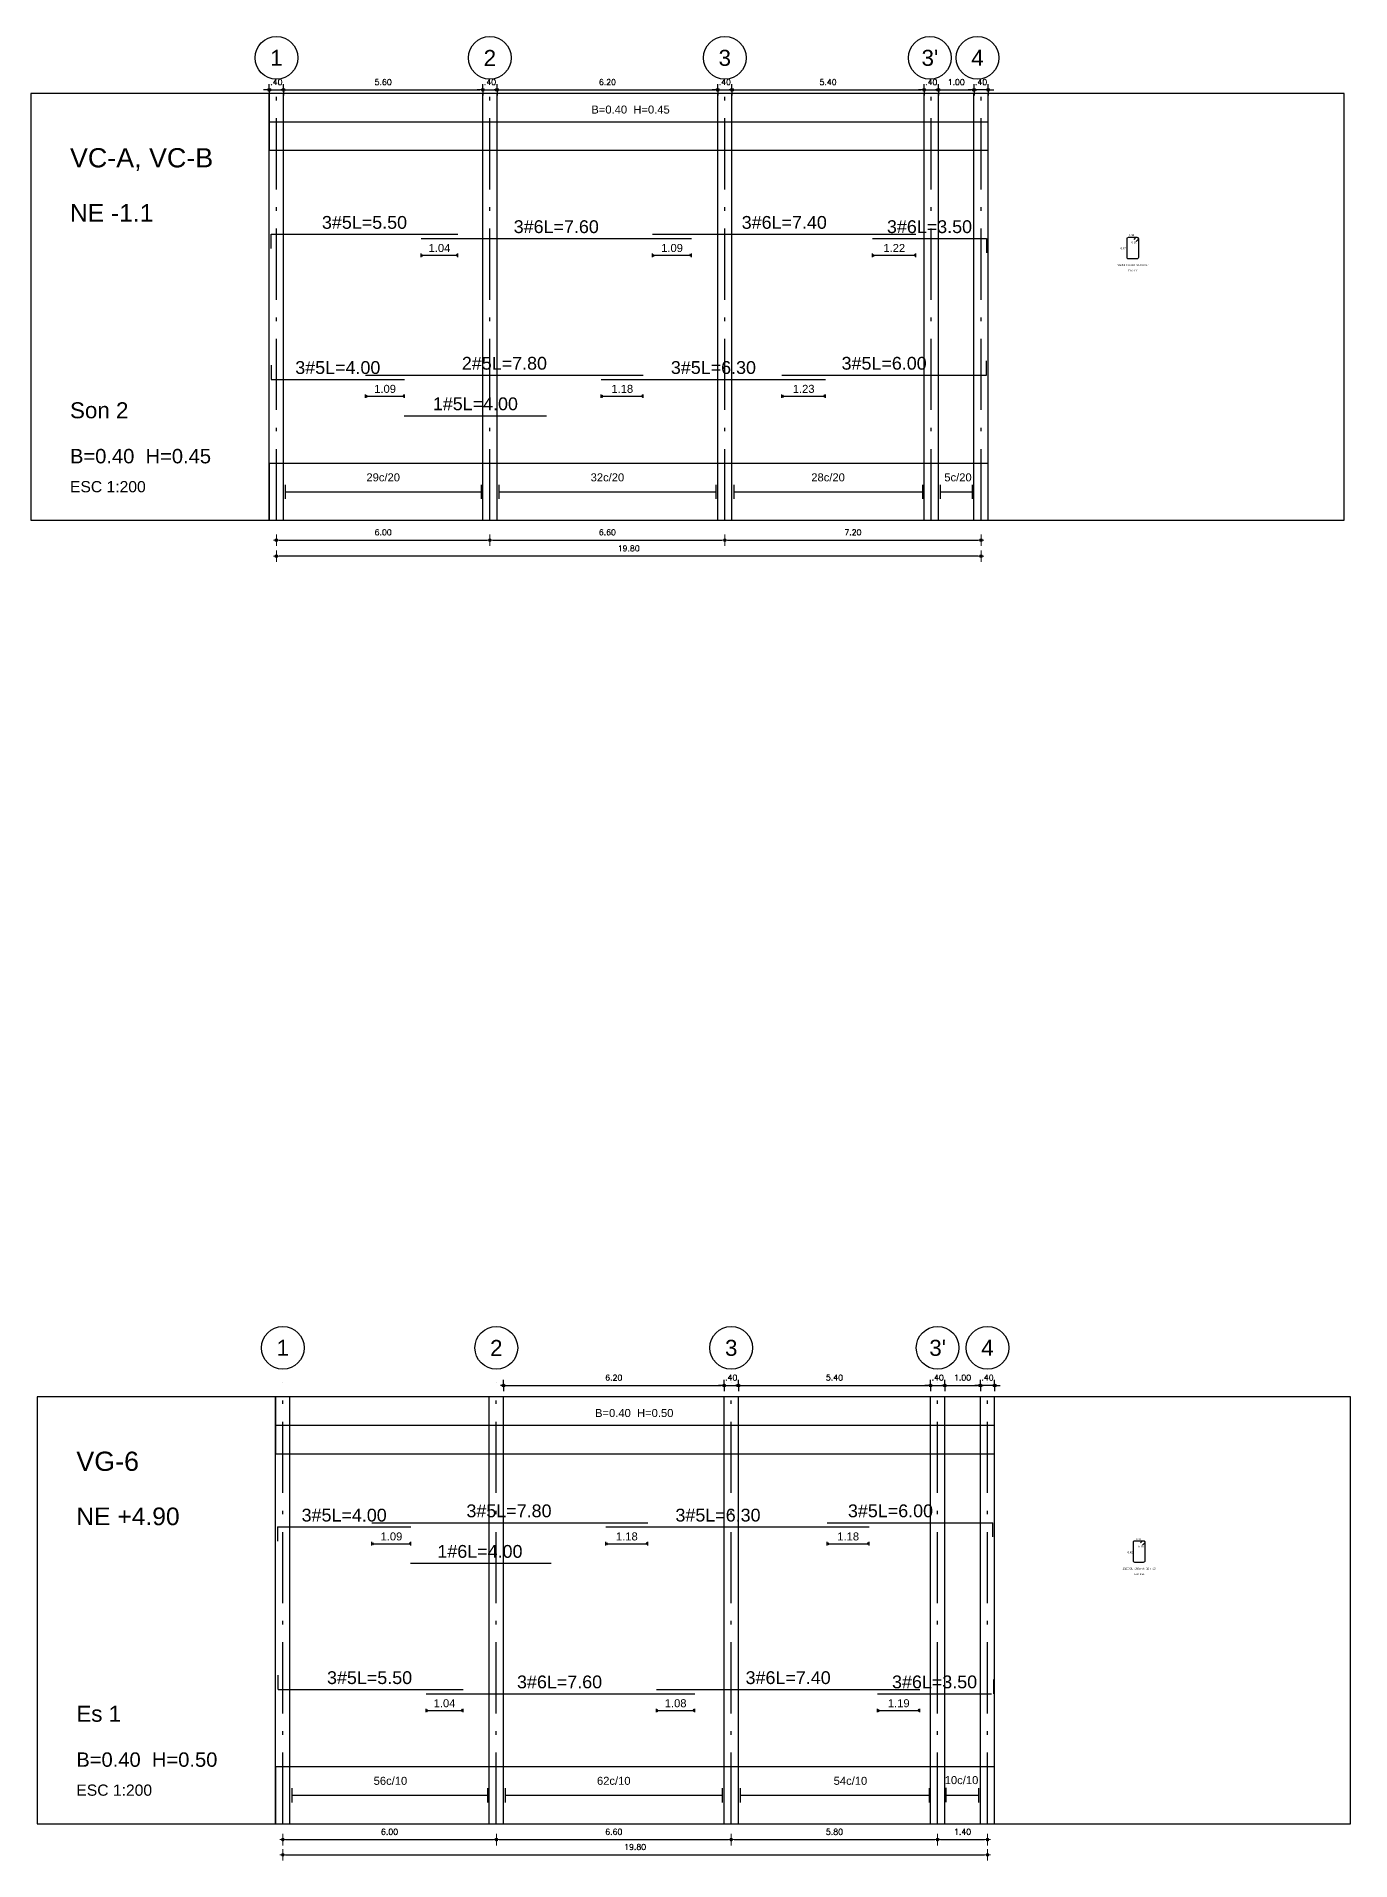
# Model space of a CAD drawing. Header units: feet. Extents: x -398 to 164, y -304 to 319.
# Drawn here: x -372.7 to -335.8, y -252.1 to -200.9 of the extents above; entities that cross this region are included whole.
import ezdxf
from ezdxf.enums import TextEntityAlignment as Align

# ---------------------------------------------------------------- set-up
doc = ezdxf.new("R2010")
doc.units = ezdxf.units.FT
doc.header["$MEASUREMENT"] = 0
doc.linetypes.add('EJES', pattern=[3, 2, -0.5, 0, -0.5])
doc.layers.get('DEFPOINTS').update_dxf_attribs({"lineweight": 0})
for name, color, linetype in [('ACERO', 6, 'Continuous'), ('AXI', 7, 'Continuous'), ('CAJA-EXT', 7, 'Continuous'), ('CAJA-GEN', 4, 'Continuous'), ('Col', 7, 'Continuous'), ('DEF-REF', 7, 'Continuous'), ('DIM', 7, 'Continuous'), ('DIM-COL', 7, 'Continuous'), ('EJES', 9, 'EJES'), ('ESTR', 7, 'Continuous'), ('Estri', 7, 'Continuous'), ('NIVEL', 7, 'Continuous'), ('NOM-DESP', 7, 'Continuous'), ('TEXTO', 7, 'Continuous'), ('TX-EJES', 7, 'Continuous'), ('TX-V', 3, 'Continuous')]:
    doc.layers.add(name, color=color, linetype=linetype)
doc.styles.add('D100N', font='romans.shx', dxfattribs={"height": 0.16})
doc.styles.get("Standard").update_dxf_attribs({"font": 'arial.ttf'})
doc.dimstyles.new('D100', dxfattribs={"dimtxt": 0.15, "dimasz": 0.08, "dimexe": 0, "dimexo": 0, "dimgap": 0.14, "dimtad": 1, "dimzin": 4, "dimdsep": 46, "dimtxsty": 'D100N', "dimblk1": 'DIMBLK', "dimblk2": 'DIMBLK', "dimsah": 1, "dimcen": 0.09, "dimse1": 1, "dimse2": 1, "dimclrd": 9, "dimclre": 256, "dimclrt": 256, "dimadec": 0, "dimazin": 0, "dimtfac": 6, "dimtix": 1, "dimtmove": 2, "dimatfit": 3, "dimfxl": 1, "dimtvp": 0.466667, "dimtolj": 1, "dimtzin": 4, "dimarcsym": 0})

# ---------------------------------------------------------------- blocks, each defined once
blk = doc.blocks.new('DIMBLK')
for q in [(0, 2), (0, -2), (-1, 0), (1, 0)]:
    blk.add_line((0, 0), q)
blk.add_circle((0, 0), 0.5)
blk = doc.blocks.new('*D235')
at = {"layer": 'DEFPOINTS', "color": 9, "lineweight": -2, "transparency": 16777216}
blk.add_line((-365.852, -215.03), (-360.014, -215.03), dxfattribs=at)
at = {"layer": 'DEFPOINTS', "color": 0, "transparency": 16777216}
for p in [(-365.932, -214.47), (-359.934, -214.47), (-359.934, -215.03)]:
    blk.add_point(p, dxfattribs=at)
at = {"layer": 'DEFPOINTS', "color": 9, "lineweight": -2, "transparency": 16777216, "xscale": 0.08, "yscale": 0.08, "zscale": 0.08, "rotation": 180}
blk.add_blockref('DIMBLK', (-365.932, -215.03), dxfattribs=at)
at = {"layer": 'DEFPOINTS', "color": 9, "lineweight": -2, "transparency": 16777216, "xscale": 0.08, "yscale": 0.08, "zscale": 0.08}
blk.add_blockref('DIMBLK', (-359.934, -215.03), dxfattribs=at)
at = {"layer": 'DEFPOINTS', "transparency": 16777216, "insert": (-362.933, -214.81), "char_height": 0.16, "attachment_point": 5, "style": 'D100N'}
blk.add_mtext('\\A1;6.00', dxfattribs=at)
blk = doc.blocks.new('*D237')
at = {"layer": 'DEFPOINTS', "color": 9, "lineweight": -2, "transparency": 16777216}
blk.add_line((-359.854, -215.03), (-353.414, -215.03), dxfattribs=at)
at = {"layer": 'DEFPOINTS', "color": 0, "transparency": 16777216}
for p in [(-359.934, -214.47), (-353.334, -214.47), (-353.334, -215.03)]:
    blk.add_point(p, dxfattribs=at)
at = {"layer": 'DEFPOINTS', "color": 9, "lineweight": -2, "transparency": 16777216, "xscale": 0.08, "yscale": 0.08, "zscale": 0.08, "rotation": 180}
blk.add_blockref('DIMBLK', (-359.934, -215.03), dxfattribs=at)
at = {"layer": 'DEFPOINTS', "color": 9, "lineweight": -2, "transparency": 16777216, "xscale": 0.08, "yscale": 0.08, "zscale": 0.08}
blk.add_blockref('DIMBLK', (-353.334, -215.03), dxfattribs=at)
at = {"layer": 'DEFPOINTS', "transparency": 16777216, "insert": (-356.634, -214.81), "char_height": 0.16, "attachment_point": 5, "style": 'D100N'}
blk.add_mtext('\\A1;6.60', dxfattribs=at)
blk = doc.blocks.new('*D238')
at = {"layer": 'DEFPOINTS', "color": 9, "lineweight": -2, "transparency": 16777216}
blk.add_line((-353.254, -215.03), (-346.214, -215.03), dxfattribs=at)
at = {"layer": 'DEFPOINTS', "color": 0, "transparency": 16777216}
for p in [(-353.334, -214.47), (-346.134, -214.47), (-346.134, -215.03)]:
    blk.add_point(p, dxfattribs=at)
at = {"layer": 'DEFPOINTS', "color": 9, "lineweight": -2, "transparency": 16777216, "xscale": 0.08, "yscale": 0.08, "zscale": 0.08, "rotation": 180}
blk.add_blockref('DIMBLK', (-353.334, -215.03), dxfattribs=at)
at = {"layer": 'DEFPOINTS', "color": 9, "lineweight": -2, "transparency": 16777216, "xscale": 0.08, "yscale": 0.08, "zscale": 0.08}
blk.add_blockref('DIMBLK', (-346.134, -215.03), dxfattribs=at)
at = {"layer": 'DEFPOINTS', "transparency": 16777216, "insert": (-349.734, -214.81), "char_height": 0.16, "attachment_point": 5, "style": 'D100N'}
blk.add_mtext('\\A1;7.20', dxfattribs=at)
blk = doc.blocks.new('*D239')
at = {"layer": 'DEFPOINTS', "color": 9, "lineweight": -2, "transparency": 16777216}
blk.add_line((-346.214, -215.482), (-365.852, -215.482), dxfattribs=at)
at = {"layer": 'DEFPOINTS', "color": 0, "transparency": 16777216}
for p in [(-365.932, -214.47), (-346.134, -214.47), (-365.932, -215.482)]:
    blk.add_point(p, dxfattribs=at)
at = {"layer": 'DEFPOINTS', "color": 9, "lineweight": -2, "transparency": 16777216, "xscale": 0.08, "yscale": 0.08, "zscale": 0.08, "rotation": 180}
blk.add_blockref('DIMBLK', (-365.932, -215.482), dxfattribs=at)
at = {"layer": 'DEFPOINTS', "color": 9, "lineweight": -2, "transparency": 16777216, "xscale": 0.08, "yscale": 0.08, "zscale": 0.08}
blk.add_blockref('DIMBLK', (-346.134, -215.482), dxfattribs=at)
at = {"layer": 'DEFPOINTS', "transparency": 16777216, "insert": (-356.033, -215.262), "char_height": 0.16, "attachment_point": 5, "style": 'D100N'}
blk.add_mtext('\\A1;19.80', dxfattribs=at)
blk = doc.blocks.new('*D241')
at = {"layer": 'DEFPOINTS', "color": 9, "lineweight": -2, "transparency": 16777216}
blk.add_line((-365.673, -251.562), (-359.833, -251.562), dxfattribs=at)
at = {"layer": 'DEFPOINTS', "color": 0, "transparency": 16777216}
for p in [(-365.753, -251.114), (-359.753, -251.114), (-359.753, -251.562)]:
    blk.add_point(p, dxfattribs=at)
at = {"layer": 'DEFPOINTS', "color": 9, "lineweight": -2, "transparency": 16777216, "xscale": 0.08, "yscale": 0.08, "zscale": 0.08, "rotation": 180}
blk.add_blockref('DIMBLK', (-365.753, -251.562), dxfattribs=at)
at = {"layer": 'DEFPOINTS', "color": 9, "lineweight": -2, "transparency": 16777216, "xscale": 0.08, "yscale": 0.08, "zscale": 0.08}
blk.add_blockref('DIMBLK', (-359.753, -251.562), dxfattribs=at)
at = {"layer": 'DEFPOINTS', "transparency": 16777216, "insert": (-362.753, -251.342), "char_height": 0.16, "attachment_point": 5, "style": 'D100N'}
blk.add_mtext('\\A1;6.00', dxfattribs=at)
blk = doc.blocks.new('*D242')
at = {"layer": 'DEFPOINTS', "color": 9, "lineweight": -2, "transparency": 16777216}
blk.add_line((-359.673, -251.562), (-353.233, -251.562), dxfattribs=at)
at = {"layer": 'DEFPOINTS', "color": 0, "transparency": 16777216}
for p in [(-359.753, -251.114), (-353.153, -251.114), (-353.153, -251.562)]:
    blk.add_point(p, dxfattribs=at)
at = {"layer": 'DEFPOINTS', "color": 9, "lineweight": -2, "transparency": 16777216, "xscale": 0.08, "yscale": 0.08, "zscale": 0.08, "rotation": 180}
blk.add_blockref('DIMBLK', (-359.753, -251.562), dxfattribs=at)
at = {"layer": 'DEFPOINTS', "color": 9, "lineweight": -2, "transparency": 16777216, "xscale": 0.08, "yscale": 0.08, "zscale": 0.08}
blk.add_blockref('DIMBLK', (-353.153, -251.562), dxfattribs=at)
at = {"layer": 'DEFPOINTS', "transparency": 16777216, "insert": (-356.453, -251.342), "char_height": 0.16, "attachment_point": 5, "style": 'D100N'}
blk.add_mtext('\\A1;6.60', dxfattribs=at)
blk = doc.blocks.new('*D243')
at = {"layer": 'DEFPOINTS', "color": 9, "lineweight": -2, "transparency": 16777216}
blk.add_line((-353.073, -251.562), (-347.433, -251.562), dxfattribs=at)
at = {"layer": 'DEFPOINTS', "color": 0, "transparency": 16777216}
for p in [(-353.153, -251.114), (-347.353, -251.114), (-347.353, -251.562)]:
    blk.add_point(p, dxfattribs=at)
at = {"layer": 'DEFPOINTS', "color": 9, "lineweight": -2, "transparency": 16777216, "xscale": 0.08, "yscale": 0.08, "zscale": 0.08, "rotation": 180}
blk.add_blockref('DIMBLK', (-353.153, -251.562), dxfattribs=at)
at = {"layer": 'DEFPOINTS', "color": 9, "lineweight": -2, "transparency": 16777216, "xscale": 0.08, "yscale": 0.08, "zscale": 0.08}
blk.add_blockref('DIMBLK', (-347.353, -251.562), dxfattribs=at)
at = {"layer": 'DEFPOINTS', "transparency": 16777216, "insert": (-350.253, -251.342), "char_height": 0.16, "attachment_point": 5, "style": 'D100N'}
blk.add_mtext('\\A1;5.80', dxfattribs=at)
blk = doc.blocks.new('*D244')
at = {"layer": 'DEFPOINTS', "color": 9, "lineweight": -2, "transparency": 16777216}
blk.add_line((-347.273, -251.562), (-346.033, -251.562), dxfattribs=at)
at = {"layer": 'DEFPOINTS', "color": 0, "transparency": 16777216}
for p in [(-347.353, -251.114), (-345.953, -251.114), (-345.953, -251.562)]:
    blk.add_point(p, dxfattribs=at)
at = {"layer": 'DEFPOINTS', "color": 9, "lineweight": -2, "transparency": 16777216, "xscale": 0.08, "yscale": 0.08, "zscale": 0.08, "rotation": 180}
blk.add_blockref('DIMBLK', (-347.353, -251.562), dxfattribs=at)
at = {"layer": 'DEFPOINTS', "color": 9, "lineweight": -2, "transparency": 16777216, "xscale": 0.08, "yscale": 0.08, "zscale": 0.08}
blk.add_blockref('DIMBLK', (-345.953, -251.562), dxfattribs=at)
at = {"layer": 'DEFPOINTS', "transparency": 16777216, "insert": (-346.653, -251.342), "char_height": 0.16, "attachment_point": 5, "style": 'D100N'}
blk.add_mtext('\\A1;1.40', dxfattribs=at)
blk = doc.blocks.new('*D249')
at = {"layer": 'DEFPOINTS', "color": 9, "lineweight": -2, "transparency": 16777216}
blk.add_line((-365.673, -251.988), (-346.033, -251.988), dxfattribs=at)
at = {"layer": 'DEFPOINTS', "color": 0, "transparency": 16777216}
for p in [(-365.753, -251.114), (-345.953, -251.114), (-345.953, -251.988)]:
    blk.add_point(p, dxfattribs=at)
at = {"layer": 'DEFPOINTS', "color": 9, "lineweight": -2, "transparency": 16777216, "xscale": 0.08, "yscale": 0.08, "zscale": 0.08, "rotation": 180}
blk.add_blockref('DIMBLK', (-365.753, -251.988), dxfattribs=at)
at = {"layer": 'DEFPOINTS', "color": 9, "lineweight": -2, "transparency": 16777216, "xscale": 0.08, "yscale": 0.08, "zscale": 0.08}
blk.add_blockref('DIMBLK', (-345.953, -251.988), dxfattribs=at)
at = {"layer": 'DEFPOINTS', "transparency": 16777216, "insert": (-355.853, -251.768), "char_height": 0.16, "attachment_point": 5, "style": 'D100N'}
blk.add_mtext('\\A1;19.80', dxfattribs=at)
blk = doc.blocks.new('*D272')
at = {"layer": 'DEFPOINTS', "color": 0, "transparency": 16777216}
for p in [(-346.332, -202.374), (-346.332, -202.47), (-345.932, -202.47)]:
    blk.add_point(p, dxfattribs=at)
at = {"layer": 'DIM', "color": 9, "lineweight": -2, "transparency": 16777216}
for p, q in [((-346.412, -202.374), (-346.492, -202.374)), ((-345.932, -202.374), (-346.332, -202.374)), ((-345.852, -202.374), (-345.772, -202.374))]:
    blk.add_line(p, q, dxfattribs=at)
at = {"layer": 'DIM', "color": 9, "lineweight": -2, "transparency": 16777216, "xscale": 0.08, "yscale": 0.08, "zscale": 0.08}
blk.add_blockref('DIMBLK', (-346.332, -202.374), dxfattribs=at)
at = {"layer": 'DIM', "color": 9, "lineweight": -2, "transparency": 16777216, "xscale": 0.08, "yscale": 0.08, "zscale": 0.08, "rotation": 180}
blk.add_blockref('DIMBLK', (-345.932, -202.374), dxfattribs=at)
at = {"layer": 'DIM', "transparency": 16777216, "insert": (-346.132, -202.154), "char_height": 0.16, "attachment_point": 5, "style": 'D100N'}
blk.add_mtext('\\A1;.40', dxfattribs=at)
blk = doc.blocks.new('*D273')
at = {"layer": 'DEFPOINTS', "color": 0, "transparency": 16777216}
for p in [(-347.332, -202.47), (-346.332, -202.374), (-346.332, -202.47)]:
    blk.add_point(p, dxfattribs=at)
at = {"layer": 'DIM', "color": 9, "lineweight": -2, "transparency": 16777216}
blk.add_line((-347.252, -202.374), (-346.412, -202.374), dxfattribs=at)
at = {"layer": 'DIM', "color": 9, "lineweight": -2, "transparency": 16777216, "xscale": 0.08, "yscale": 0.08, "zscale": 0.08, "rotation": 180}
blk.add_blockref('DIMBLK', (-347.332, -202.374), dxfattribs=at)
at = {"layer": 'DIM', "color": 9, "lineweight": -2, "transparency": 16777216, "xscale": 0.08, "yscale": 0.08, "zscale": 0.08}
blk.add_blockref('DIMBLK', (-346.332, -202.374), dxfattribs=at)
at = {"layer": 'DIM', "transparency": 16777216, "insert": (-346.832, -202.154), "char_height": 0.16, "attachment_point": 5, "style": 'D100N'}
blk.add_mtext('\\A1;1.00', dxfattribs=at)
blk = doc.blocks.new('*D274')
at = {"layer": 'DEFPOINTS', "color": 0, "transparency": 16777216}
for p in [(-347.732, -202.47), (-347.332, -202.374), (-347.332, -202.47)]:
    blk.add_point(p, dxfattribs=at)
at = {"layer": 'DIM', "color": 9, "lineweight": -2, "transparency": 16777216}
for p, q in [((-347.812, -202.374), (-347.892, -202.374)), ((-347.732, -202.374), (-347.332, -202.374)), ((-347.252, -202.374), (-347.172, -202.374))]:
    blk.add_line(p, q, dxfattribs=at)
at = {"layer": 'DIM', "color": 9, "lineweight": -2, "transparency": 16777216, "xscale": 0.08, "yscale": 0.08, "zscale": 0.08}
blk.add_blockref('DIMBLK', (-347.732, -202.374), dxfattribs=at)
at = {"layer": 'DIM', "color": 9, "lineweight": -2, "transparency": 16777216, "xscale": 0.08, "yscale": 0.08, "zscale": 0.08, "rotation": 180}
blk.add_blockref('DIMBLK', (-347.332, -202.374), dxfattribs=at)
at = {"layer": 'DIM', "transparency": 16777216, "insert": (-347.532, -202.154), "char_height": 0.16, "attachment_point": 5, "style": 'D100N'}
blk.add_mtext('\\A1;.40', dxfattribs=at)
blk = doc.blocks.new('*D275')
at = {"layer": 'DEFPOINTS', "color": 0, "transparency": 16777216}
for p in [(-353.132, -202.47), (-347.732, -202.374), (-347.732, -202.47)]:
    blk.add_point(p, dxfattribs=at)
at = {"layer": 'DIM', "color": 9, "lineweight": -2, "transparency": 16777216}
blk.add_line((-353.052, -202.374), (-347.812, -202.374), dxfattribs=at)
at = {"layer": 'DIM', "color": 9, "lineweight": -2, "transparency": 16777216, "xscale": 0.08, "yscale": 0.08, "zscale": 0.08, "rotation": 180}
blk.add_blockref('DIMBLK', (-353.132, -202.374), dxfattribs=at)
at = {"layer": 'DIM', "color": 9, "lineweight": -2, "transparency": 16777216, "xscale": 0.08, "yscale": 0.08, "zscale": 0.08}
blk.add_blockref('DIMBLK', (-347.732, -202.374), dxfattribs=at)
at = {"layer": 'DIM', "transparency": 16777216, "insert": (-350.432, -202.154), "char_height": 0.16, "attachment_point": 5, "style": 'D100N'}
blk.add_mtext('\\A1;5.40', dxfattribs=at)
blk = doc.blocks.new('*D276')
at = {"layer": 'DEFPOINTS', "color": 0, "transparency": 16777216}
for p in [(-353.532, -202.47), (-353.132, -202.374), (-353.132, -202.47)]:
    blk.add_point(p, dxfattribs=at)
at = {"layer": 'DIM', "color": 9, "lineweight": -2, "transparency": 16777216}
for p, q in [((-353.612, -202.374), (-353.692, -202.374)), ((-353.532, -202.374), (-353.132, -202.374)), ((-353.052, -202.374), (-352.972, -202.374))]:
    blk.add_line(p, q, dxfattribs=at)
at = {"layer": 'DIM', "color": 9, "lineweight": -2, "transparency": 16777216, "xscale": 0.08, "yscale": 0.08, "zscale": 0.08}
blk.add_blockref('DIMBLK', (-353.532, -202.374), dxfattribs=at)
at = {"layer": 'DIM', "color": 9, "lineweight": -2, "transparency": 16777216, "xscale": 0.08, "yscale": 0.08, "zscale": 0.08, "rotation": 180}
blk.add_blockref('DIMBLK', (-353.132, -202.374), dxfattribs=at)
at = {"layer": 'DIM', "transparency": 16777216, "insert": (-353.332, -202.154), "char_height": 0.16, "attachment_point": 5, "style": 'D100N'}
blk.add_mtext('\\A1;.40', dxfattribs=at)
blk = doc.blocks.new('*D277')
at = {"layer": 'DEFPOINTS', "color": 0, "transparency": 16777216}
for p in [(-359.732, -202.47), (-353.532, -202.374), (-353.532, -202.47)]:
    blk.add_point(p, dxfattribs=at)
at = {"layer": 'DIM', "color": 9, "lineweight": -2, "transparency": 16777216}
blk.add_line((-359.652, -202.374), (-353.612, -202.374), dxfattribs=at)
at = {"layer": 'DIM', "color": 9, "lineweight": -2, "transparency": 16777216, "xscale": 0.08, "yscale": 0.08, "zscale": 0.08, "rotation": 180}
blk.add_blockref('DIMBLK', (-359.732, -202.374), dxfattribs=at)
at = {"layer": 'DIM', "color": 9, "lineweight": -2, "transparency": 16777216, "xscale": 0.08, "yscale": 0.08, "zscale": 0.08}
blk.add_blockref('DIMBLK', (-353.532, -202.374), dxfattribs=at)
at = {"layer": 'DIM', "transparency": 16777216, "insert": (-356.632, -202.154), "char_height": 0.16, "attachment_point": 5, "style": 'D100N'}
blk.add_mtext('\\A1;6.20', dxfattribs=at)
blk = doc.blocks.new('*D278')
at = {"layer": 'DEFPOINTS', "color": 0, "transparency": 16777216}
for p in [(-360.132, -202.47), (-359.732, -202.374), (-359.732, -202.47)]:
    blk.add_point(p, dxfattribs=at)
at = {"layer": 'DIM', "color": 9, "lineweight": -2, "transparency": 16777216}
for p, q in [((-360.212, -202.374), (-360.292, -202.374)), ((-360.132, -202.374), (-359.732, -202.374)), ((-359.652, -202.374), (-359.572, -202.374))]:
    blk.add_line(p, q, dxfattribs=at)
at = {"layer": 'DIM', "color": 9, "lineweight": -2, "transparency": 16777216, "xscale": 0.08, "yscale": 0.08, "zscale": 0.08}
blk.add_blockref('DIMBLK', (-360.132, -202.374), dxfattribs=at)
at = {"layer": 'DIM', "color": 9, "lineweight": -2, "transparency": 16777216, "xscale": 0.08, "yscale": 0.08, "zscale": 0.08, "rotation": 180}
blk.add_blockref('DIMBLK', (-359.732, -202.374), dxfattribs=at)
at = {"layer": 'DIM', "transparency": 16777216, "insert": (-359.932, -202.154), "char_height": 0.16, "attachment_point": 5, "style": 'D100N'}
blk.add_mtext('\\A1;.40', dxfattribs=at)
blk = doc.blocks.new('*D279')
at = {"layer": 'DEFPOINTS', "color": 0, "transparency": 16777216}
for p in [(-365.732, -202.47), (-360.132, -202.374), (-360.132, -202.47)]:
    blk.add_point(p, dxfattribs=at)
at = {"layer": 'DIM', "color": 9, "lineweight": -2, "transparency": 16777216}
blk.add_line((-365.652, -202.374), (-360.212, -202.374), dxfattribs=at)
at = {"layer": 'DIM', "color": 9, "lineweight": -2, "transparency": 16777216, "xscale": 0.08, "yscale": 0.08, "zscale": 0.08, "rotation": 180}
blk.add_blockref('DIMBLK', (-365.732, -202.374), dxfattribs=at)
at = {"layer": 'DIM', "color": 9, "lineweight": -2, "transparency": 16777216, "xscale": 0.08, "yscale": 0.08, "zscale": 0.08}
blk.add_blockref('DIMBLK', (-360.132, -202.374), dxfattribs=at)
at = {"layer": 'DIM', "transparency": 16777216, "insert": (-362.932, -202.154), "char_height": 0.16, "attachment_point": 5, "style": 'D100N'}
blk.add_mtext('\\A1;5.60', dxfattribs=at)
blk = doc.blocks.new('*D280')
at = {"layer": 'DEFPOINTS', "color": 0, "transparency": 16777216}
for p in [(-366.132, -202.47), (-365.732, -202.374), (-365.732, -202.47)]:
    blk.add_point(p, dxfattribs=at)
at = {"layer": 'DIM', "color": 9, "lineweight": -2, "transparency": 16777216}
for p, q in [((-366.212, -202.374), (-366.292, -202.374)), ((-366.132, -202.374), (-365.732, -202.374)), ((-365.652, -202.374), (-365.572, -202.374))]:
    blk.add_line(p, q, dxfattribs=at)
at = {"layer": 'DIM', "color": 9, "lineweight": -2, "transparency": 16777216, "xscale": 0.08, "yscale": 0.08, "zscale": 0.08}
blk.add_blockref('DIMBLK', (-366.132, -202.374), dxfattribs=at)
at = {"layer": 'DIM', "color": 9, "lineweight": -2, "transparency": 16777216, "xscale": 0.08, "yscale": 0.08, "zscale": 0.08, "rotation": 180}
blk.add_blockref('DIMBLK', (-365.732, -202.374), dxfattribs=at)
at = {"layer": 'DIM', "transparency": 16777216, "insert": (-365.932, -202.154), "char_height": 0.16, "attachment_point": 5, "style": 'D100N'}
blk.add_mtext('\\A1;.40', dxfattribs=at)
blk = doc.blocks.new('*D295')
at = {"layer": 'DEFPOINTS', "color": 0, "transparency": 16777216}
for p in [(-346.153, -238.792), (-346.153, -239.114), (-345.753, -239.114)]:
    blk.add_point(p, dxfattribs=at)
at = {"layer": 'DIM', "color": 9, "lineweight": -2, "transparency": 16777216}
for p, q in [((-346.233, -238.792), (-346.313, -238.792)), ((-345.753, -238.792), (-346.153, -238.792)), ((-345.673, -238.792), (-345.593, -238.792))]:
    blk.add_line(p, q, dxfattribs=at)
at = {"layer": 'DIM', "color": 9, "lineweight": -2, "transparency": 16777216, "xscale": 0.08, "yscale": 0.08, "zscale": 0.08}
blk.add_blockref('DIMBLK', (-346.153, -238.792), dxfattribs=at)
at = {"layer": 'DIM', "color": 9, "lineweight": -2, "transparency": 16777216, "xscale": 0.08, "yscale": 0.08, "zscale": 0.08, "rotation": 180}
blk.add_blockref('DIMBLK', (-345.753, -238.792), dxfattribs=at)
at = {"layer": 'DIM', "transparency": 16777216, "insert": (-345.953, -238.572), "char_height": 0.16, "attachment_point": 5, "style": 'D100N'}
blk.add_mtext('\\A1;.40', dxfattribs=at)
blk = doc.blocks.new('*D296')
at = {"layer": 'DEFPOINTS', "color": 0, "transparency": 16777216}
for p in [(-346.153, -238.792), (-347.153, -239.114), (-346.153, -239.114)]:
    blk.add_point(p, dxfattribs=at)
at = {"layer": 'DIM', "color": 9, "lineweight": -2, "transparency": 16777216}
blk.add_line((-347.073, -238.792), (-346.233, -238.792), dxfattribs=at)
at = {"layer": 'DIM', "color": 9, "lineweight": -2, "transparency": 16777216, "xscale": 0.08, "yscale": 0.08, "zscale": 0.08, "rotation": 180}
blk.add_blockref('DIMBLK', (-347.153, -238.792), dxfattribs=at)
at = {"layer": 'DIM', "color": 9, "lineweight": -2, "transparency": 16777216, "xscale": 0.08, "yscale": 0.08, "zscale": 0.08}
blk.add_blockref('DIMBLK', (-346.153, -238.792), dxfattribs=at)
at = {"layer": 'DIM', "transparency": 16777216, "insert": (-346.653, -238.572), "char_height": 0.16, "attachment_point": 5, "style": 'D100N'}
blk.add_mtext('\\A1;1.00', dxfattribs=at)
blk = doc.blocks.new('*D297')
at = {"layer": 'DEFPOINTS', "color": 0, "transparency": 16777216}
for p in [(-347.153, -238.792), (-347.553, -239.114), (-347.153, -239.114)]:
    blk.add_point(p, dxfattribs=at)
at = {"layer": 'DIM', "color": 9, "lineweight": -2, "transparency": 16777216}
for p, q in [((-347.633, -238.792), (-347.713, -238.792)), ((-347.553, -238.792), (-347.153, -238.792)), ((-347.073, -238.792), (-346.993, -238.792))]:
    blk.add_line(p, q, dxfattribs=at)
at = {"layer": 'DIM', "color": 9, "lineweight": -2, "transparency": 16777216, "xscale": 0.08, "yscale": 0.08, "zscale": 0.08}
blk.add_blockref('DIMBLK', (-347.553, -238.792), dxfattribs=at)
at = {"layer": 'DIM', "color": 9, "lineweight": -2, "transparency": 16777216, "xscale": 0.08, "yscale": 0.08, "zscale": 0.08, "rotation": 180}
blk.add_blockref('DIMBLK', (-347.153, -238.792), dxfattribs=at)
at = {"layer": 'DIM', "transparency": 16777216, "insert": (-347.353, -238.572), "char_height": 0.16, "attachment_point": 5, "style": 'D100N'}
blk.add_mtext('\\A1;.40', dxfattribs=at)
blk = doc.blocks.new('*D298')
at = {"layer": 'DEFPOINTS', "color": 0, "transparency": 16777216}
for p in [(-347.553, -238.792), (-352.953, -239.114), (-347.553, -239.114)]:
    blk.add_point(p, dxfattribs=at)
at = {"layer": 'DIM', "color": 9, "lineweight": -2, "transparency": 16777216}
blk.add_line((-352.873, -238.792), (-347.633, -238.792), dxfattribs=at)
at = {"layer": 'DIM', "color": 9, "lineweight": -2, "transparency": 16777216, "xscale": 0.08, "yscale": 0.08, "zscale": 0.08, "rotation": 180}
blk.add_blockref('DIMBLK', (-352.953, -238.792), dxfattribs=at)
at = {"layer": 'DIM', "color": 9, "lineweight": -2, "transparency": 16777216, "xscale": 0.08, "yscale": 0.08, "zscale": 0.08}
blk.add_blockref('DIMBLK', (-347.553, -238.792), dxfattribs=at)
at = {"layer": 'DIM', "transparency": 16777216, "insert": (-350.253, -238.572), "char_height": 0.16, "attachment_point": 5, "style": 'D100N'}
blk.add_mtext('\\A1;5.40', dxfattribs=at)
blk = doc.blocks.new('*D299')
at = {"layer": 'DEFPOINTS', "color": 0, "transparency": 16777216}
for p in [(-352.953, -238.792), (-353.353, -239.114), (-352.953, -239.114)]:
    blk.add_point(p, dxfattribs=at)
at = {"layer": 'DIM', "color": 9, "lineweight": -2, "transparency": 16777216}
for p, q in [((-353.433, -238.792), (-353.513, -238.792)), ((-353.353, -238.792), (-352.953, -238.792)), ((-352.873, -238.792), (-352.793, -238.792))]:
    blk.add_line(p, q, dxfattribs=at)
at = {"layer": 'DIM', "color": 9, "lineweight": -2, "transparency": 16777216, "xscale": 0.08, "yscale": 0.08, "zscale": 0.08}
blk.add_blockref('DIMBLK', (-353.353, -238.792), dxfattribs=at)
at = {"layer": 'DIM', "color": 9, "lineweight": -2, "transparency": 16777216, "xscale": 0.08, "yscale": 0.08, "zscale": 0.08, "rotation": 180}
blk.add_blockref('DIMBLK', (-352.953, -238.792), dxfattribs=at)
at = {"layer": 'DIM', "transparency": 16777216, "insert": (-353.153, -238.572), "char_height": 0.16, "attachment_point": 5, "style": 'D100N'}
blk.add_mtext('\\A1;.40', dxfattribs=at)
blk = doc.blocks.new('*D300')
at = {"layer": 'DEFPOINTS', "color": 0, "transparency": 16777216}
for p in [(-353.353, -238.792), (-359.553, -239.114), (-353.353, -239.114)]:
    blk.add_point(p, dxfattribs=at)
at = {"layer": 'DIM', "color": 9, "lineweight": -2, "transparency": 16777216}
blk.add_line((-359.473, -238.792), (-353.433, -238.792), dxfattribs=at)
at = {"layer": 'DIM', "color": 9, "lineweight": -2, "transparency": 16777216, "xscale": 0.08, "yscale": 0.08, "zscale": 0.08, "rotation": 180}
blk.add_blockref('DIMBLK', (-359.553, -238.792), dxfattribs=at)
at = {"layer": 'DIM', "color": 9, "lineweight": -2, "transparency": 16777216, "xscale": 0.08, "yscale": 0.08, "zscale": 0.08}
blk.add_blockref('DIMBLK', (-353.353, -238.792), dxfattribs=at)
at = {"layer": 'DIM', "transparency": 16777216, "insert": (-356.453, -238.572), "char_height": 0.16, "attachment_point": 5, "style": 'D100N'}
blk.add_mtext('\\A1;6.20', dxfattribs=at)

msp = doc.modelspace()

# ---------------------------------------------------------------- linework, layer by layer
at = {"layer": 'ACERO'}
for p, q in [((-361.8692, -206.5505), (-354.2692, -206.5505)), ((-355.3631, -206.4305), (-347.9631, -206.4305)), ((-363.4258, -210.3905), (-355.6258, -210.3905)), ((-356.8035, -210.5105), (-350.5035, -210.5105)), ((-362.3421, -211.5305), (-358.3421, -211.5305)), ((-365.9035, -242.7713), (-365.9035, -243.1713)), ((-365.9035, -242.7713), (-362.1535, -242.7713)), ((-363.2472, -242.6513), (-355.4972, -242.6513)), ((-356.6749, -242.7713), (-349.2774, -242.7713)), ((-350.4559, -242.6513), (-345.8035, -242.6513)), ((-345.8035, -243.0513), (-345.8035, -242.6513)), ((-362.1634, -243.7913), (-358.2134, -243.7913)), ((-365.8846, -247.3408), (-365.8846, -246.9408)), ((-345.7846, -247.0608), (-345.7846, -247.4608)), ((-365.8846, -247.3408), (-360.6896, -247.3408)), ((-361.7267, -247.4608), (-354.1767, -247.4608)), ((-355.254, -247.3408), (-347.854, -247.3408)), ((-349.0396, -247.4608), (-345.8396, -247.4608))]:
    msp.add_line(p, q, dxfattribs=at)
for points in [[(-366.0821, -206.8305), (-366.0821, -206.4305), (-360.8321, -206.4305)], [(-349.1821, -206.5505), (-345.9821, -206.5505), (-345.9821, -206.9505)], [(-366.0821, -210.1105), (-366.0821, -210.5105), (-362.3321, -210.5105)], [(-351.7321, -210.3905), (-345.9821, -210.3905), (-345.9821, -209.9905)]]:
    msp.add_lwpolyline(points, dxfattribs=at)
for points in [[(-341.8343, -206.5776), (-341.7829, -206.5262, -0.6681786), (-341.7121, -206.5555), (-341.7121, -207.0835, -0.4142136), (-341.7535, -207.1249), (-341.9906, -207.1249, -0.4142136), (-342.0321, -207.0835), (-342.0321, -206.5555, -0.4142136), (-341.9906, -206.514), (-341.7535, -206.514, -0.6681786), (-341.7242, -206.5848), (-341.7757, -206.6362)], [(-341.6556, -243.2209), (-341.6042, -243.1695, -0.6681786), (-341.5335, -243.1988), (-341.5335, -243.7268, -0.4142136), (-341.5749, -243.7682), (-341.812, -243.7682, -0.4142136), (-341.8535, -243.7268), (-341.8535, -243.1988, -0.4142136), (-341.812, -243.1573), (-341.5749, -243.1573, -0.6681786), (-341.5456, -243.2281), (-341.597, -243.2795)]]:
    msp.add_lwpolyline(points, format="xyb", dxfattribs=at)
at = {"layer": 'AXI'}
for centre in [(-365.9321, -201.4705), (-359.9342, -201.4705), (-353.3342, -201.4705), (-347.5711, -201.4705), (-346.2342, -201.4705), (-365.7535, -237.7354), (-359.7535, -237.7354), (-353.1535, -237.7354), (-347.3535, -237.7354), (-345.9535, -237.7354)]:
    msp.add_circle(centre, 0.6, dxfattribs=at)
at = {"layer": 'CAJA-EXT'}
for points in [[(-366.1321, -204.0705), (-345.9321, -204.0705), (-345.9321, -202.4705), (-366.1321, -202.4705)], [(-366.1321, -214.4705), (-345.9321, -214.4705), (-345.9321, -212.8705), (-366.1321, -212.8705)], [(-365.9535, -240.7138), (-345.7535, -240.7138), (-345.7535, -239.1138), (-365.9535, -239.1138)], [(-365.9535, -251.1138), (-345.7535, -251.1138), (-345.7535, -249.5138), (-365.9535, -249.5138)]]:
    msp.add_lwpolyline(points, close=True, dxfattribs=at)
at = {"layer": 'CAJA-GEN'}
for points in [[(-372.8321, -214.4705), (-335.9321, -214.4705), (-335.9321, -202.4705), (-372.8321, -202.4705)], [(-372.6535, -251.1138), (-335.7535, -251.1138), (-335.7535, -239.1138), (-372.6535, -239.1138)]]:
    msp.add_lwpolyline(points, close=True, dxfattribs=at)
at = {"layer": 'Col'}
for p, q in [((-366.1321, -208.4705), (-366.1321, -202.4705)), ((-365.7321, -208.4705), (-365.7321, -202.4705)), ((-360.1321, -208.4705), (-360.1321, -202.4705)), ((-359.7321, -208.4705), (-359.7321, -202.4705)), ((-353.5321, -208.4705), (-353.5321, -202.4705)), ((-353.1321, -208.4705), (-353.1321, -202.4705)), ((-347.7321, -208.4705), (-347.7321, -202.4705)), ((-347.3321, -208.4705), (-347.3321, -202.4705)), ((-346.3321, -208.4705), (-346.3321, -202.4705)), ((-345.9321, -208.4705), (-345.9321, -202.4705)), ((-366.1321, -214.4705), (-366.1321, -208.4705)), ((-365.7321, -214.4705), (-365.7321, -208.4705)), ((-360.1321, -214.4705), (-360.1321, -208.4705)), ((-359.7321, -214.4705), (-359.7321, -208.4705)), ((-353.5321, -214.4705), (-353.5321, -208.4705)), ((-353.1321, -214.4705), (-353.1321, -208.4705)), ((-347.7321, -214.4705), (-347.7321, -208.4705)), ((-347.3321, -214.4705), (-347.3321, -208.4705)), ((-346.3321, -214.4705), (-346.3321, -208.4705)), ((-345.9321, -214.4705), (-345.9321, -208.4705)), ((-365.9535, -245.1138), (-365.9535, -239.1138)), ((-365.5535, -245.1138), (-365.5535, -239.1138)), ((-359.9535, -245.1138), (-359.9535, -239.1138)), ((-359.5535, -245.1138), (-359.5535, -239.1138)), ((-353.3535, -245.1138), (-353.3535, -239.1138)), ((-352.9535, -245.1138), (-352.9535, -239.1138)), ((-347.5535, -245.1138), (-347.5535, -239.1138)), ((-347.1535, -245.1138), (-347.1535, -239.1138)), ((-346.1535, -245.1138), (-346.1535, -239.1138)), ((-345.7535, -245.1138), (-345.7535, -239.1138)), ((-365.9535, -251.1138), (-365.9535, -245.1138)), ((-365.5535, -251.1138), (-365.5535, -245.1138)), ((-359.9535, -251.1138), (-359.9535, -245.1138)), ((-359.5535, -251.1138), (-359.5535, -245.1138)), ((-353.3535, -251.1138), (-353.3535, -245.1138)), ((-352.9535, -251.1138), (-352.9535, -245.1138)), ((-347.5535, -251.1138), (-347.5535, -245.1138)), ((-347.1535, -251.1138), (-347.1535, -245.1138)), ((-346.1535, -251.1138), (-346.1535, -245.1138)), ((-345.7535, -251.1138), (-345.7535, -245.1138))]:
    msp.add_line(p, q, dxfattribs=at)
at = {"layer": 'DIM'}
for p, q in [((-361.8692, -207.0721), (-361.8692, -206.9721)), ((-361.8692, -207.0221), (-361.8259, -206.9971)), ((-361.8692, -207.0221), (-361.8259, -207.0471)), ((-361.8692, -207.0221), (-360.8321, -207.0221)), ((-360.8321, -207.0221), (-360.8754, -206.9971)), ((-360.8321, -207.0221), (-360.8754, -207.0471)), ((-360.8321, -207.0721), (-360.8321, -206.9721)), ((-355.3631, -207.0721), (-355.3631, -206.9721)), ((-355.3631, -207.0221), (-355.3198, -206.9971)), ((-355.3631, -207.0221), (-355.3198, -207.0471)), ((-355.3631, -207.0221), (-354.2692, -207.0221)), ((-354.2692, -207.0221), (-354.3125, -206.9971)), ((-354.2692, -207.0221), (-354.3125, -207.0471)), ((-354.2692, -207.0721), (-354.2692, -206.9721)), ((-349.1821, -207.0721), (-349.1821, -206.9721)), ((-349.1821, -207.0221), (-349.1388, -206.9971)), ((-349.1821, -207.0221), (-349.1388, -207.0471)), ((-349.1821, -207.0221), (-347.9631, -207.0221)), ((-347.9631, -207.0221), (-348.0064, -206.9971)), ((-347.9631, -207.0221), (-348.0064, -207.0471)), ((-347.9631, -207.0721), (-347.9631, -206.9721)), ((-363.4258, -211.0321), (-363.4258, -210.9321)), ((-363.4258, -210.9821), (-363.3825, -210.9571)), ((-363.4258, -210.9821), (-363.3825, -211.0071)), ((-363.4258, -210.9821), (-362.3321, -210.9821)), ((-362.3321, -210.9821), (-362.3754, -210.9571)), ((-362.3321, -210.9821), (-362.3754, -211.0071)), ((-362.3321, -211.0321), (-362.3321, -210.9321)), ((-356.8035, -211.0321), (-356.8035, -210.9321)), ((-356.8035, -210.9821), (-356.7602, -210.9571)), ((-356.8035, -210.9821), (-356.7602, -211.0071)), ((-356.8035, -210.9821), (-355.6258, -210.9821)), ((-355.6258, -210.9821), (-355.6691, -210.9571)), ((-355.6258, -210.9821), (-355.6691, -211.0071)), ((-355.6258, -211.0321), (-355.6258, -210.9321)), ((-351.7321, -211.0321), (-351.7321, -210.9321)), ((-351.7321, -210.9821), (-351.6888, -210.9571)), ((-351.7321, -210.9821), (-351.6888, -211.0071)), ((-351.7321, -210.9821), (-350.5035, -210.9821)), ((-350.5035, -210.9821), (-350.5468, -210.9571)), ((-350.5035, -210.9821), (-350.5468, -211.0071)), ((-350.5035, -211.0321), (-350.5035, -210.9321)), ((-363.2472, -243.2929), (-363.2472, -243.1929)), ((-363.2472, -243.2429), (-363.2039, -243.2179)), ((-363.2472, -243.2429), (-363.2039, -243.2679)), ((-363.2472, -243.2429), (-362.1535, -243.2429)), ((-362.1535, -243.2429), (-362.1968, -243.2179)), ((-362.1535, -243.2429), (-362.1968, -243.2679)), ((-362.1535, -243.2929), (-362.1535, -243.1929)), ((-356.6749, -243.2929), (-356.6749, -243.1929)), ((-356.6749, -243.2429), (-356.6316, -243.2179)), ((-356.6749, -243.2429), (-356.6316, -243.2679)), ((-356.6749, -243.2429), (-355.4972, -243.2429)), ((-355.4972, -243.2429), (-355.5405, -243.2179)), ((-355.4972, -243.2429), (-355.5405, -243.2679)), ((-355.4972, -243.2929), (-355.4972, -243.1929)), ((-350.4559, -243.2929), (-350.4559, -243.1929)), ((-350.4559, -243.2429), (-350.4126, -243.2179)), ((-350.4559, -243.2429), (-350.4126, -243.2679)), ((-350.4559, -243.2429), (-349.2774, -243.2429)), ((-349.2774, -243.2429), (-349.3207, -243.2179)), ((-349.2774, -243.2429), (-349.3207, -243.2679)), ((-349.2774, -243.2929), (-349.2774, -243.1929)), ((-361.7267, -247.9825), (-361.7267, -247.8825)), ((-361.7267, -247.9325), (-361.6834, -247.9075)), ((-361.7267, -247.9325), (-361.6834, -247.9575)), ((-361.7267, -247.9325), (-360.6896, -247.9325)), ((-360.6896, -247.9325), (-360.7329, -247.9075)), ((-360.6896, -247.9325), (-360.7329, -247.9575)), ((-360.6896, -247.9825), (-360.6896, -247.8825)), ((-355.254, -247.9825), (-355.254, -247.8825)), ((-355.254, -247.9325), (-355.2107, -247.9075)), ((-355.254, -247.9325), (-355.2107, -247.9575)), ((-355.254, -247.9325), (-354.1767, -247.9325)), ((-354.1767, -247.9325), (-354.22, -247.9075)), ((-354.1767, -247.9325), (-354.22, -247.9575)), ((-354.1767, -247.9825), (-354.1767, -247.8825)), ((-349.0396, -247.9825), (-349.0396, -247.8825)), ((-349.0396, -247.9325), (-348.9963, -247.9075)), ((-349.0396, -247.9325), (-348.9963, -247.9575)), ((-349.0396, -247.9325), (-347.854, -247.9325)), ((-347.854, -247.9325), (-347.8973, -247.9075)), ((-347.854, -247.9325), (-347.8973, -247.9575)), ((-347.854, -247.9825), (-347.854, -247.8825))]:
    msp.add_line(p, q, dxfattribs=at)
at = {"layer": 'DIM-COL'}
for p, q in [((-366.1321, -203.3455), (-366.1321, -203.1955)), ((-366.1321, -203.2705), (-345.9321, -203.2705)), ((-366.1321, -203.2705), (-345.9321, -203.2705)), ((-365.7321, -203.3455), (-365.7321, -203.1955)), ((-365.7321, -203.3455), (-365.7321, -203.1955)), ((-365.7321, -203.2705), (-346.2321, -203.2705)), ((-360.1321, -203.3455), (-360.1321, -203.1955)), ((-359.7321, -203.3455), (-359.7321, -203.1955)), ((-353.5321, -203.3455), (-353.5321, -203.1955)), ((-353.1321, -203.3455), (-353.1321, -203.1955)), ((-347.7321, -203.3455), (-347.7321, -203.1955)), ((-347.3321, -203.3455), (-347.3321, -203.1955)), ((-345.9321, -203.3455), (-345.9321, -203.1955)), ((-365.9535, -239.9888), (-365.9535, -239.8388)), ((-365.9535, -239.9138), (-345.7535, -239.9138)), ((-365.9535, -239.9138), (-345.7535, -239.9138)), ((-365.5535, -239.9888), (-365.5535, -239.8388)), ((-365.5535, -239.9888), (-365.5535, -239.8388)), ((-365.5535, -239.9138), (-346.1535, -239.9138)), ((-359.9535, -239.9888), (-359.9535, -239.8388)), ((-359.5535, -239.9888), (-359.5535, -239.8388)), ((-353.3535, -239.9888), (-353.3535, -239.8388)), ((-352.9535, -239.9888), (-352.9535, -239.8388)), ((-346.1535, -239.9888), (-346.1535, -239.8388)), ((-346.1535, -239.9888), (-346.1535, -239.8388)), ((-345.7535, -239.9888), (-345.7535, -239.8388))]:
    msp.add_line(p, q, dxfattribs=at)
at = {"layer": 'EJES'}
for p, q in [((-365.9321, -214.4705), (-365.9321, -202.0705)), ((-359.9342, -214.4705), (-359.9342, -202.0705)), ((-353.3342, -214.4705), (-353.3342, -202.0705)), ((-347.5342, -214.4705), (-347.5342, -202.0705)), ((-346.1342, -214.4705), (-346.1342, -202.0705)), ((-365.7535, -251.1138), (-365.7535, -238.7138)), ((-359.7535, -251.1138), (-359.7535, -238.7138)), ((-353.1535, -251.1138), (-353.1535, -238.7138)), ((-347.3535, -251.1138), (-347.3535, -238.7138)), ((-345.9535, -251.1138), (-345.9535, -238.7138))]:
    msp.add_line(p, q, dxfattribs=at)
at = {"layer": 'Estri'}
for p, q in [((-365.6821, -213.4705), (-365.6821, -213.8705)), ((-365.6821, -213.6705), (-360.1821, -213.6705)), ((-360.1821, -213.4705), (-360.1821, -213.8705)), ((-359.6821, -213.4705), (-359.6821, -213.8705)), ((-359.6821, -213.6705), (-353.5821, -213.6705)), ((-353.5821, -213.4705), (-353.5821, -213.8705)), ((-353.0821, -213.4705), (-353.0821, -213.8705)), ((-353.0821, -213.6705), (-347.7821, -213.6705)), ((-347.7821, -213.4705), (-347.7821, -213.8705)), ((-347.2821, -213.4705), (-347.2821, -213.8705)), ((-347.2821, -213.6705), (-346.3867, -213.6705)), ((-346.3867, -213.4705), (-346.3867, -213.8705)), ((-365.5035, -250.1138), (-365.5035, -250.5138)), ((-360.0035, -250.1138), (-360.0035, -250.5138)), ((-359.5035, -250.1138), (-359.5035, -250.5138)), ((-353.4035, -250.1138), (-353.4035, -250.5138)), ((-352.9035, -250.1138), (-352.9035, -250.5138)), ((-347.5908, -250.1138), (-347.5908, -250.5138)), ((-347.1234, -250.1058), (-347.1234, -250.5058)), ((-346.2035, -250.1138), (-346.2035, -250.5138)), ((-365.5035, -250.3138), (-360.0035, -250.3138)), ((-359.5035, -250.3138), (-353.4035, -250.3138)), ((-352.9035, -250.3138), (-347.5908, -250.3138)), ((-347.1234, -250.3138), (-346.2035, -250.3138))]:
    msp.add_line(p, q, dxfattribs=at)

# ---------------------------------------------------------------- texts
at = {"layer": 'AXI'}
for s, p in [('B=0.40  H=0.45', (-371.7321, -212.8705)), ('B=0.40  H=0.50', (-371.5535, -249.5138))]:
    msp.add_text(s, height=0.405, dxfattribs=at).set_placement(p)
at = {"layer": 'DEF-REF'}
for s, p in [('3#5L=5.50', (-363.4571, -206.2772)), ('3#6L=7.60', (-358.0692, -206.3972)), ('3#6L=7.40', (-351.6631, -206.2772)), ('3#6L=3.50', (-347.5821, -206.3972)), ('3#5L=4.00', (-364.2071, -210.3572)), ('2#5L=7.80', (-359.5258, -210.2372)), ('3#5L=6.30', (-353.6535, -210.3572)), ('3#5L=6.00', (-348.8571, -210.2372)), ('1#5L=4.00', (-360.3421, -211.3772)), ('3#5L=4.00', (-364.0285, -242.618)), ('3#5L=7.80', (-359.3972, -242.498)), ('3#5L=6.30', (-353.5249, -242.618)), ('3#5L=6.00', (-348.6785, -242.498)), ('1#6L=4.00', (-360.2134, -243.638)), ('3#5L=5.50', (-363.3146, -247.1875)), ('3#6L=7.60', (-357.9767, -247.3075)), ('3#6L=7.40', (-351.554, -247.1875)), ('3#6L=3.50', (-347.4396, -247.3075))]:
    msp.add_text(s, height=0.36, dxfattribs=at).set_placement(p, align=Align.CENTER)
at = {"layer": 'DIM'}
for s, p in [('1.04', (-361.3506, -206.9288)), ('1.09', (-354.8161, -206.9288)), ('1.22', (-348.5726, -206.9288)), ('1.09', (-362.879, -210.8888)), ('1.18', (-356.2147, -210.8888)), ('1.23', (-351.1178, -210.8888)), ('1.09', (-362.7003, -243.1496)), ('1.18', (-356.0861, -243.1496)), ('1.18', (-349.8667, -243.1496)), ('1.04', (-361.2082, -247.8392)), ('1.08', (-354.7154, -247.8392)), ('1.19', (-348.4468, -247.8392))]:
    msp.add_text(s, height=0.225, dxfattribs=at).set_placement(p, align=Align.CENTER)
at = {"layer": 'ESTR'}
for s, height, p in [('0.32', 0.05236, (-341.9013, -206.4797)), ('0.10', 0.05236, (-341.8343, -206.6838)), ('0.37', 0.05236, (-342.1411, -206.8504)), ('94E#3L=158cm b=32 h=37', 0.052364, (-341.8721, -207.3266)), ('0.42', 0.05236, (-341.944, -243.5122)), ('0.32', 0.05236, (-341.7042, -243.1415)), ('0.10', 0.05236, (-341.6371, -243.3456)), ('182E#3L=168cm b=32 h=42', 0.052364, (-341.6935, -243.9699))]:
    msp.add_text(s, height=height, dxfattribs=at).set_placement(p, align=Align.CENTER)
at = {"layer": 'NIVEL'}
for s, p in [('NE -1.1', (-371.7321, -206.0772)), ('NE +4.90', (-371.5535, -242.7205))]:
    msp.add_text(s, height=0.495, dxfattribs=at).set_placement(p)
at = {"layer": 'NOM-DESP'}
for s, p in [('VC-A, VC-B', (-371.7321, -204.5506)), ('VG-6', (-371.5535, -241.1938))]:
    msp.add_text(s, height=0.54, dxfattribs=at).set_placement(p)
at = {"layer": 'TEXTO'}
for s, p in [('B=0.40  H=0.45', (-355.9821, -203.0372)), ('29c/20', (-362.9321, -213.3772)), ('32c/20', (-356.6321, -213.3772)), ('28c/20', (-350.4321, -213.3772)), ('5c/20', (-346.7821, -213.3772)), ('B=0.40  H=0.50', (-355.8785, -239.6805)), ('56c/10', (-362.7285, -250.0205)), ('62c/10', (-356.4535, -250.0205)), ('54c/10', (-349.8035, -250.0205)), ('10c/10', (-346.6829, -250.0006))]:
    msp.add_text(s, height=0.225, dxfattribs=at).set_placement(p, align=Align.CENTER)
for p in [(-341.7266, -207.476), (-341.548, -244.1193)]:
    msp.add_text('ESC 1:20', height=0.04582, dxfattribs=at).set_placement(p, align=Align.RIGHT)
for p in [(-371.7321, -213.6839), (-371.5535, -250.3271)]:
    msp.add_text('ESC 1:200', height=0.315, dxfattribs=at).set_placement(p)
at = {"layer": 'TX-EJES'}
for s, p in [('1', (-365.9321, -201.4705)), ('2', (-359.9342, -201.4705)), ('3', (-353.3342, -201.4705)), ("3'", (-347.5711, -201.4705)), ('4', (-346.2342, -201.4705)), ('1', (-365.7535, -237.7354)), ('2', (-359.7535, -237.7354)), ('3', (-353.1535, -237.7354)), ("3'", (-347.3535, -237.7354)), ('4', (-345.9535, -237.7354))]:
    msp.add_text(s, height=0.45, dxfattribs=at).set_placement(p, align=Align.MIDDLE)
at = {"layer": 'TX-V'}
for s, p in [('Son 2', (-371.7321, -211.6039)), ('Es 1', (-371.5535, -248.2472))]:
    msp.add_text(s, height=0.45, dxfattribs=at).set_placement(p)

# ---------------------------------------------------------------- dimensions: what is measured, and where the dimension line sits
at = {"layer": 'DEFPOINTS'}
for base, p1, p2, picture, middle in [((-359.9342, -215.0296), (-365.9321, -214.4705), (-359.9342, -214.4705), '*D235', (-362.9332, -214.8096)), ((-365.9321, -215.4821), (-346.1342, -214.4705), (-365.9321, -214.4705), '*D239', (-356.0332, -215.2621)), ((-353.3342, -215.0296), (-359.9342, -214.4705), (-353.3342, -214.4705), '*D237', (-356.6342, -214.8096)), ((-346.1342, -215.0296), (-353.3342, -214.4705), (-346.1342, -214.4705), '*D238', (-349.7342, -214.8096)), ((-359.7535, -251.5622), (-365.7535, -251.1138), (-359.7535, -251.1138), '*D241', (-362.7535, -251.3422)), ((-345.9535, -251.9882), (-365.7535, -251.1138), (-345.9535, -251.1138), '*D249', (-355.8535, -251.7682)), ((-353.1535, -251.5622), (-359.7535, -251.1138), (-353.1535, -251.1138), '*D242', (-356.4535, -251.3422)), ((-347.3535, -251.5622), (-353.1535, -251.1138), (-347.3535, -251.1138), '*D243', (-350.2535, -251.3422)), ((-345.9535, -251.5622), (-347.3535, -251.1138), (-345.9535, -251.1138), '*D244', (-346.6535, -251.3422))]:
    dim = msp.add_linear_dim(base=base, p1=p1, p2=p2, dimstyle='D100', override={"dimfxl": 0}, dxfattribs=at)
    dim.commit()
    dim.dimension.update_dxf_attribs({"geometry": picture, "text_midpoint": middle})
at = {"layer": 'DIM'}
for base, p1, p2, picture, middle in [((-365.7321, -202.3741), (-366.1321, -202.4705), (-365.7321, -202.4705), '*D280', (-365.9321, -202.1541)), ((-360.1321, -202.3741), (-365.7321, -202.4705), (-360.1321, -202.4705), '*D279', (-362.9321, -202.1541)), ((-359.7321, -202.3741), (-360.1321, -202.4705), (-359.7321, -202.4705), '*D278', (-359.9321, -202.1541)), ((-353.5321, -202.3741), (-359.7321, -202.4705), (-353.5321, -202.4705), '*D277', (-356.6321, -202.1541)), ((-353.1321, -202.3741), (-353.5321, -202.4705), (-353.1321, -202.4705), '*D276', (-353.3321, -202.1541)), ((-347.7321, -202.3741), (-353.1321, -202.4705), (-347.7321, -202.4705), '*D275', (-350.4321, -202.1541)), ((-347.3321, -202.3741), (-347.7321, -202.4705), (-347.3321, -202.4705), '*D274', (-347.5321, -202.1541)), ((-346.3321, -202.3741), (-347.3321, -202.4705), (-346.3321, -202.4705), '*D273', (-346.8321, -202.1541)), ((-346.3321, -202.3741), (-345.9321, -202.4705), (-346.3321, -202.4705), '*D272', (-346.1321, -202.1541)), ((-353.3535, -238.7915), (-359.5535, -239.1138), (-353.3535, -239.1138), '*D300', (-356.4535, -238.5715)), ((-352.9535, -238.7915), (-353.3535, -239.1138), (-352.9535, -239.1138), '*D299', (-353.1535, -238.5715)), ((-347.5535, -238.7915), (-352.9535, -239.1138), (-347.5535, -239.1138), '*D298', (-350.2535, -238.5715)), ((-347.1535, -238.7915), (-347.5535, -239.1138), (-347.1535, -239.1138), '*D297', (-347.3535, -238.5715)), ((-346.1535, -238.7915), (-347.1535, -239.1138), (-346.1535, -239.1138), '*D296', (-346.6535, -238.5715)), ((-346.1535, -238.7915), (-345.7535, -239.1138), (-346.1535, -239.1138), '*D295', (-345.9535, -238.5715))]:
    dim = msp.add_linear_dim(base=base, p1=p1, p2=p2, dimstyle='D100', override={"dimfxl": 0}, dxfattribs=at)
    dim.commit()
    dim.dimension.update_dxf_attribs({"geometry": picture, "text_midpoint": middle})

doc.saveas('drawing.dxf')
